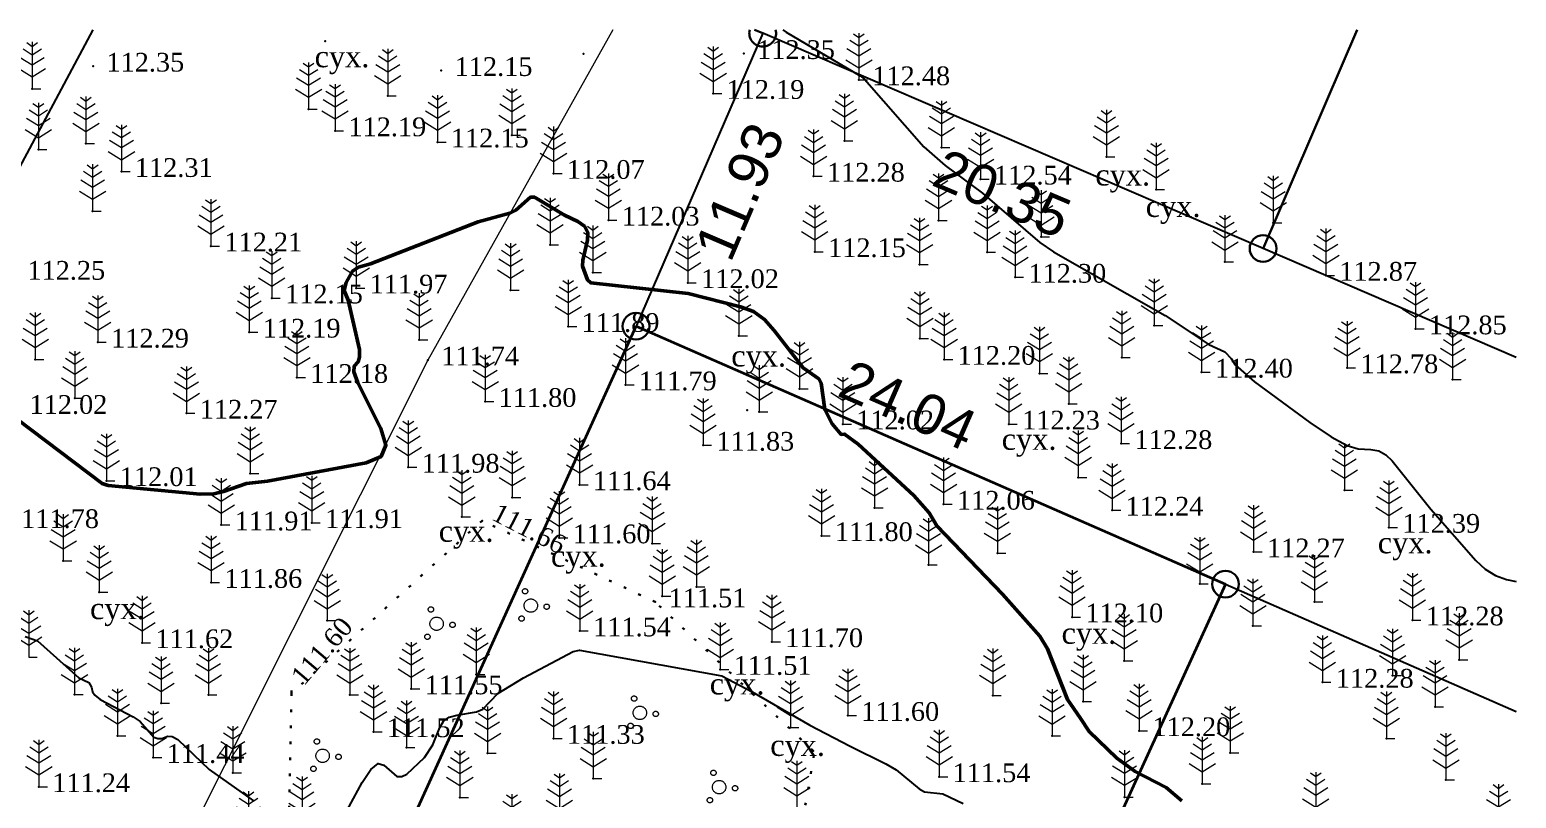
# Model space of a CAD drawing. Header units: millimetres. Extents: x 5405370.7 to 5405459.7, y 5524808.5 to 5524894.1.
# Drawn here: x 5405404.1 to 5405459.7, y 5524865.4 to 5524894.1 of the extents above; entities that cross this region are included whole.
import ezdxf
from ezdxf.enums import TextEntityAlignment as Align

# ---------------------------------------------------------------- set-up
doc = ezdxf.new("R2010")
doc.units = ezdxf.units.MM
doc.linetypes.add('HIDDEN', pattern=[0.5, 0, -0.5])
doc.linetypes.add('суцільна', pattern=[50, 50, 0])
for name, color, linetype, lineweight in [('82323000', 185, 'Сеточный', 20), ('Контур', 7, 'HIDDEN', 30), ('ограждение', 7, 'ZABOR', 20), ('ТОЧКИ', 7, 'Continuous', 30), ('усл. знак', 7, 'суцільна', 20)]:
    doc.layers.add(name, color=color, linetype=linetype, lineweight=lineweight)
for name, color, linetype in [('горизонтали', 42, 'Continuous'), ('Ділянки_Межі', 10, 'Continuous'), ('надписи', 7, 'Continuous'), ('отметки', 7, 'Continuous'), ('промеры', 185, 'Continuous'), ('Растительность', 7, 'Continuous')]:
    doc.layers.add(name, color=color, linetype=linetype)
doc.styles.get("Standard").update_dxf_attribs({"font": 'arial.ttf'})
doc.styles.add('times', font='times.ttf')
doc.linetypes.add('ZABOR', pattern='A,1,-0.1,[132,ltypeshp.shx,S=0.25,R=0,X=-0.1,Y=0],-0.4,1', length=2.5)
doc.linetypes.add('ЗаборДерПр', pattern='A,1,[130,ltypeshp.shx,S=0.25,R=0,X=0,Y=-0.25],1.5', length=2.5)
doc.linetypes.add('Сеточный', pattern='A,2.2,["<",Standard,S=0.5,R=90,X=0,Y=0],2.2,["<",Standard,S=0.5,R=270,X=-0.5,Y=0],0.1', length=4.5)

# ---------------------------------------------------------------- blocks, each defined once
blk = doc.blocks.new('A$C51FE15A3')
at = {"layer": 'Растительность', "color": 94, "lineweight": 0}
for points in [[(-0.201, 1.726), (0, 1.584), (0.201, 1.726)], [(0, 1.75), (0, 0), (0.319, 0)], [(-0.447, 1.172), (0, 0.895), (0.447, 1.172)], [(-0.343, 1.489), (0, 1.267), (0.343, 1.489)], [(-0.493, 0.753), (0, 0.444), (0.493, 0.753)]]:
    blk.add_lwpolyline(points, dxfattribs=at)
blk = doc.blocks.new('A$C72385B22')
at = {"layer": 'усл. знак'}
for centre, radius in [((-0.02, 1.49), 0.25), ((0, 0), 0.625), ((-1.29, -0.64), 0.25), ((1.28, -0.76), 0.25)]:
    blk.add_circle(centre, radius, dxfattribs=at)

msp = doc.modelspace()

# ---------------------------------------------------------------- linework, layer by layer
at = {"layer": '82323000', "color": 7, "elevation": 114.18}
msp.add_lwpolyline([(5405425.906, 5524894.116), (5405418.996, 5524881.77), (5405408.873, 5524861.562), (5405400.188, 5524844.312), (5405393.4, 5524828.577), (5405385.402, 5524808.491)], dxfattribs=at)
at = {"layer": 'горизонтали', "color": 32}
for points in [[(5405432.255, 5524894.116, 112.5), (5405432.377, 5524894.022, 112.5), (5405435.147, 5524892.392, 112.5), (5405435.307, 5524892.272, 112.5), (5405437.527, 5524889.742, 112.5), (5405438.317, 5524889.042, 112.5), (5405439.717, 5524888.002, 112.5), (5405441.857, 5524886.162, 112.5), (5405442.367, 5524885.812, 112.5), (5405446.547, 5524883.432, 112.5), (5405448.177, 5524882.352, 112.5), (5405448.767, 5524882.072, 112.5), (5405449.007, 5524881.822, 112.5), (5405449.157, 5524881.592, 112.5), (5405449.877, 5524880.962, 112.5), (5405451.947, 5524879.432, 112.5), (5405452.737, 5524878.902, 112.5), (5405453.337, 5524878.572, 112.5), (5405453.747, 5524878.452, 112.5), (5405454.227, 5524878.432, 112.5), (5405454.527, 5524878.372, 112.5), (5405454.787, 5524878.232, 112.5), (5405455.017, 5524878.002, 112.5), (5405456.467, 5524876.192, 112.5), (5405458.147, 5524874.282, 112.5), (5405458.497, 5524873.952, 112.5), (5405458.877, 5524873.712, 112.5), (5405459.287, 5524873.572, 112.5), (5405459.658, 5524873.495, 112.5)], [(5405403.947, 5524871.442, 111.5), (5405404.417, 5524871.272, 111.5), (5405405.957, 5524869.892, 111.5), (5405406.327, 5524869.722, 111.5), (5405406.427, 5524869.542, 111.5), (5405406.467, 5524869.372, 111.5), (5405406.557, 5524869.242, 111.5), (5405406.757, 5524869.082, 111.5), (5405407.987, 5524868.442, 111.5), (5405408.247, 5524868.262, 111.5), (5405408.757, 5524867.682, 111.5), (5405408.907, 5524867.622, 111.5), (5405409.057, 5524867.632, 111.5), (5405409.277, 5524867.712, 111.5), (5405409.447, 5524867.702, 111.5), (5405409.657, 5524867.592, 111.5), (5405410.827, 5524866.472, 111.5), (5405412.477, 5524865.302, 111.5)], [(5405415.737, 5524864.482, 111.5), (5405416.547, 5524865.982, 111.5), (5405416.867, 5524866.472, 111.5), (5405417.137, 5524866.692, 111.5), (5405417.357, 5524866.632, 111.5), (5405417.837, 5524866.212, 111.5), (5405418.027, 5524866.202, 111.5), (5405418.207, 5524866.292, 111.5), (5405418.877, 5524866.922, 111.5), (5405419.177, 5524867.392, 111.5), (5405419.447, 5524868.042, 111.5), (5405419.587, 5524868.272, 111.5), (5405419.797, 5524868.422, 111.5), (5405420.077, 5524868.502, 111.5), (5405420.817, 5524868.622, 111.5), (5405421.047, 5524868.722, 111.5), (5405421.617, 5524869.312, 111.5), (5405422.567, 5524869.892, 111.5), (5405424.427, 5524870.882, 111.5), (5405424.657, 5524870.922, 111.5), (5405429.977, 5524869.972, 111.5), (5405431.117, 5524869.372, 111.5), (5405433.267, 5524868.122, 111.5), (5405434.777, 5524867.342, 111.5), (5405436.107, 5524866.682, 111.5), (5405436.497, 5524866.452, 111.5), (5405437.347, 5524865.742, 111.5), (5405437.547, 5524865.632, 111.5), (5405438.237, 5524865.552, 111.5), (5405438.997, 5524865.202, 111.5)]]:
    msp.add_polyline3d(points, dxfattribs=at)
at = {"layer": 'горизонтали', "color": 32, "lineweight": 50}
msp.add_polyline3d([(5405403.667, 5524879.552, 112), (5405406.827, 5524877.162, 112), (5405407.057, 5524877.082, 112), (5405410.487, 5524876.752, 112), (5405410.997, 5524876.772, 112), (5405411.357, 5524876.852, 112), (5405412.217, 5524877.162, 112), (5405413.007, 5524877.242, 112), (5405416.697, 5524877.932, 112), (5405417.247, 5524878.162, 112), (5405417.427, 5524878.592, 112), (5405417.237, 5524879.212, 112), (5405416.377, 5524880.922, 112), (5405416.237, 5524881.332, 112), (5405416.247, 5524881.542, 112), (5405416.387, 5524881.702, 112), (5405416.447, 5524881.872, 112), (5405416.437, 5524882.162, 112), (5405416.017, 5524884.002, 112), (5405415.867, 5524884.372, 112), (5405415.947, 5524884.672, 112), (5405416.177, 5524885.092, 112), (5405416.407, 5524885.242, 112), (5405416.857, 5524885.362, 112), (5405420.877, 5524886.942, 112), (5405422.057, 5524887.262, 112), (5405422.287, 5524887.372, 112), (5405422.827, 5524887.852, 112), (5405422.977, 5524887.862, 112), (5405424.107, 5524887.182, 112), (5405424.597, 5524886.952, 112), (5405424.847, 5524886.772, 112), (5405424.967, 5524886.542, 112), (5405424.957, 5524886.252, 112), (5405424.787, 5524885.502, 112), (5405424.777, 5524885.282, 112), (5405424.957, 5524884.762, 112), (5405425.087, 5524884.652, 112), (5405428.727, 5524884.262, 112), (5405430.677, 5524883.762, 112), (5405431.157, 5524883.582, 112), (5405431.577, 5524883.282, 112), (5405431.937, 5524882.872, 112), (5405433.017, 5524881.482, 112), (5405433.597, 5524881.062, 112), (5405433.687, 5524880.902, 112), (5405433.827, 5524879.922, 112), (5405434.097, 5524879.392, 112), (5405434.437, 5524878.992, 112), (5405434.567, 5524879.002, 112), (5405435.067, 5524878.622, 112), (5405437.147, 5524876.712, 112), (5405437.727, 5524876.062, 112), (5405438.017, 5524875.572, 112), (5405440.467, 5524873.022, 112), (5405441.857, 5524871.452, 112), (5405442.147, 5524870.982, 112), (5405442.887, 5524869.082, 112), (5405443.367, 5524868.402, 112), (5405443.697, 5524867.882, 112), (5405444.737, 5524866.892, 112), (5405445.417, 5524866.392, 112), (5405446.577, 5524865.792, 112), (5405447.167, 5524865.302, 112)], dxfattribs=at)
at = {"layer": 'Ділянки_Межі'}
for points in [[(5405431.196, 5524894.116), (5405431.505, 5524893.983), (5405426.773, 5524883.037), (5405398.65, 5524820.978), (5405395.058, 5524822.036), (5405376.96, 5524838.77)], [(5405376.96, 5524838.77), (5405406.496, 5524894.116)], [(5405453.72, 5524894.116), (5405450.2, 5524885.938), (5405431.505, 5524893.983), (5405431.196, 5524894.116)], [(5405450.2, 5524885.938), (5405453.72, 5524894.116)], [(5405459.658, 5524881.868), (5405450.2, 5524885.938)]]:
    msp.add_lwpolyline(points, dxfattribs=at)
at = {"layer": 'Ділянки_Межі', "lineweight": 25}
msp.add_lwpolyline([(5405459.658, 5524881.868), (5405450.2, 5524885.938), (5405431.505, 5524893.983), (5405426.773, 5524883.037), (5405448.794, 5524873.396), (5405459.658, 5524868.64)], dxfattribs=at)
at = {"layer": 'Ділянки_Межі', "lineweight": 35}
msp.add_lwpolyline([(5405398.65, 5524820.978), (5405426.773, 5524883.037), (5405448.794, 5524873.396), (5405421.901, 5524814.408), (5405420.84, 5524814.44)], close=True, dxfattribs=at)
at = {"layer": 'Ділянки_Межі', "lineweight": 0}
msp.add_lwpolyline([(5405421.901, 5524814.408), (5405448.794, 5524873.396), (5405459.658, 5524868.64)], dxfattribs=at)
at = {"layer": 'Контур', "color": 7, "linetype": 'HIDDEN'}
for points, elevation in [([(5405421.025, 5524875.767), (5405413.902, 5524869.315), (5405413.902, 5524869.493)], 111.426), ([(5405433.387, 5524867.171), (5405427.49, 5524872.728), (5405421.025, 5524875.767)], 111.426), ([(5405413.902, 5524869.315), (5405413.659, 5524857.43), (5405424.125, 5524847.693), (5405422.583, 5524843.766), (5405434.72, 5524833.576), (5405446.951, 5524832.197), (5405449.673, 5524833.49)], 111.426), ([(5405432.486, 5524861.581), (5405433.451, 5524867.171)], 110.314)]:
    msp.add_lwpolyline(points, dxfattribs=dict(at, elevation=elevation))
at = {"layer": 'ограждение', "color": 7, "linetype": 'ЗаборДерПр', "elevation": 107.24}
msp.add_lwpolyline([(5405459.658, 5524822.094), (5405442.321, 5524813.921), (5405421.126, 5524814.275), (5405398.618, 5524820.908), (5405395.605, 5524821.796), (5405376.96, 5524838.77), (5405397.231, 5524876.754), (5405406.496, 5524894.116)], dxfattribs=at)
at = {"layer": 'отметки', "color": 7}
for p in [(5405415.162, 5524893.683, 112.237), (5405424.812, 5524893.215, 112.149), (5405430.798, 5524893.223, 112.346), (5405406.488, 5524892.752, 112.348), (5405419.498, 5524892.588, 112.147), (5405435.1, 5524892.242, 112.485), (5405404.215, 5524891.909, 112.423), (5405429.655, 5524891.733, 112.193), (5405414.542, 5524891.145, 112.288), (5405417.498, 5524891.649, 112.188), (5405415.529, 5524890.336, 112.19), (5405422.135, 5524890.169, 112.078), (5405404.445, 5524889.636, 112.381), (5405406.222, 5524889.866, 112.319), (5405419.357, 5524889.917, 112.147), (5405434.558, 5524889.969, 112.29), (5405438.184, 5524889.711, 112.55), (5405444.348, 5524889.369, 112.811), (5405407.551, 5524888.815, 112.308), (5405423.69, 5524888.743, 112.068), (5405433.407, 5524888.638, 112.278), (5405439.647, 5524888.531, 112.539), (5405446.202, 5524888.14, 112.885), (5405406.474, 5524887.335, 112.388), (5405425.74, 5524886.997, 112.029), (5405438.073, 5524886.991, 112.307), (5405450.579, 5524886.9, 112.999), (5405441.903, 5524886.371, 112.523), (5405410.895, 5524886.031, 112.205), (5405423.561, 5524886.081, 111.933), (5405433.448, 5524885.818, 112.154), (5405439.887, 5524885.797, 112.327), (5405425.159, 5524885.046, 112.025), (5405437.367, 5524885.34, 112.159), (5405448.776, 5524885.439, 112.781), (5405416.322, 5524884.459, 111.972), (5405428.704, 5524884.66, 112.021), (5405440.932, 5524884.862, 112.303), (5405452.545, 5524884.934, 112.873), (5405413.162, 5524884.088, 112.145), (5405422.089, 5524884.383, 111.872), (5405412.327, 5524882.81, 112.194), (5405424.241, 5524883.023, 111.89), (5405446.133, 5524883.056, 112.447), (5405455.893, 5524882.933, 112.847), (5405406.664, 5524882.437, 112.289), (5405418.671, 5524882.525, 111.839), (5405430.614, 5524882.676, 111.939), (5405437.379, 5524882.577, 112.123), (5405404.331, 5524881.793, 112.162), (5405418.996, 5524881.77, 111.736), (5405438.284, 5524881.793, 112.202), (5405444.918, 5524881.86, 112.314), (5405414.104, 5524881.117, 112.183), (5405441.845, 5524881.267, 112.235), (5405447.904, 5524881.315, 112.404), (5405453.336, 5524881.478, 112.775), (5405426.38, 5524880.841, 111.79), (5405432.88, 5524880.698, 111.972), (5405457.28, 5524881.045, 112.749), (5405405.803, 5524880.351, 112.138), (5405421.139, 5524880.22, 111.796), (5405442.937, 5524880.137, 112.258), (5405409.975, 5524879.781, 112.273), (5405430.923, 5524879.893, 111.854), (5405431.378, 5524879.829, 111.868), (5405434.501, 5524879.38, 112.022), (5405440.696, 5524879.375, 112.233), (5405429.277, 5524878.584, 111.825), (5405444.895, 5524878.646, 112.283), (5405406.989, 5524877.261, 112.014), (5405412.36, 5524877.524, 112.02), (5405418.267, 5524877.762, 111.977), (5405443.291, 5524877.386, 112.268), (5405424.663, 5524877.107, 111.642), (5405453.235, 5524876.911, 112.358), (5405422.148, 5524876.632, 111.684), (5405435.686, 5524876.247, 111.833), (5405438.265, 5524876.379, 112.062), (5405444.56, 5524876.156, 112.237), (5405411.281, 5524875.606, 111.906), (5405414.659, 5524875.691, 111.907), (5405420.266, 5524875.906, 111.794), (5405421.025, 5524875.767, 111.664), (5405423.908, 5524875.122, 111.605), (5405433.704, 5524875.205, 111.801), (5405454.901, 5524875.517, 112.391), (5405427.374, 5524874.917, 111.658), (5405440.272, 5524874.552, 112.068), (5405449.846, 5524874.597, 112.272), (5405405.372, 5524874.266, 111.706), (5405437.701, 5524874.114, 111.904), (5405410.897, 5524873.456, 111.864), (5405447.834, 5524873.405, 112.287), (5405406.719, 5524873.097, 111.704), (5405427.753, 5524872.95, 111.591), (5405429.027, 5524873.298, 111.618), (5405427.49, 5524872.728, 111.508), (5405452.114, 5524872.732, 112.228), (5405452.125, 5524872.728, 112.22), (5405415.241, 5524872.031, 111.691), (5405443.061, 5524872.167, 112.103), (5405449.82, 5524871.843, 112.239), (5405455.779, 5524872.054, 112.284), (5405408.32, 5524871.203, 111.623), (5405424.67, 5524871.645, 111.537), (5405431.847, 5524871.24, 111.704), (5405457.524, 5524870.565, 112.27), (5405420.803, 5524870.024, 111.565), (5405429.922, 5524870.207, 111.511), (5405445.012, 5524870.531, 112.142), (5405418.379, 5524869.48, 111.554), (5405452.417, 5524869.726, 112.277), (5405455.039, 5524869.978, 112.247), (5405405.795, 5524869.267, 111.462), (5405409.028, 5524868.944, 111.634), (5405410.799, 5524869.254, 111.605), (5405413.902, 5524869.315, 111.596), (5405416.087, 5524869.256, 111.61), (5405440.101, 5524869.234, 111.782), (5405443.472, 5524869.007, 112.048), (5405434.691, 5524868.485, 111.598), (5405456.622, 5524868.809, 112.331), (5405416.965, 5524867.878, 111.518), (5405432.541, 5524868.041, 111.458), (5405445.566, 5524867.914, 112.202), (5405407.399, 5524867.732, 111.363), (5405418.196, 5524867.294, 111.531), (5405423.692, 5524867.628, 111.329), (5405442.318, 5524867.723, 111.847), (5405454.804, 5524867.627, 112.234), (5405408.739, 5524866.914, 111.438), (5405421.228, 5524867.074, 111.428), (5405433.387, 5524867.171, 111.426), (5405448.971, 5524867.089, 112.138), (5405411.71, 5524866.343, 111.532), (5405425.176, 5524866.127, 111.26), (5405438.101, 5524866.195, 111.54), (5405404.464, 5524865.822, 111.241), (5405447.929, 5524865.936, 112.094), (5405457.031, 5524866.076, 112.256), (5405420.191, 5524865.423, 111.421), (5405445.024, 5524865.434, 111.861)]:
    msp.add_point(p, dxfattribs=at)
at = {"layer": 'ТОЧКИ'}
for centre in [(5405450.2, 5524885.938), (5405426.773, 5524883.037), (5405448.794, 5524873.396)]:
    msp.add_circle(centre, 0.5, dxfattribs=at)
for start, end in [(164.6165, 269.9793), (270.0207, 15.3835)]:
    msp.add_arc((5405431.505, 5524893.983), 0.5, start, end, dxfattribs=at)

# ---------------------------------------------------------------- block references
at = {"layer": 'Растительность', "color": 7}
for p in [(5405435.1, 5524892.242, 112.485), (5405404.215, 5524891.909, 112.423), (5405417.498, 5524891.649, 112.188), (5405429.655, 5524891.733, 112.193), (5405414.542, 5524891.145, 112.288), (5405415.529, 5524890.336, 112.19), (5405422.135, 5524890.169, 112.078), (5405434.558, 5524889.969, 112.29), (5405404.445, 5524889.636, 112.381), (5405406.222, 5524889.866, 112.319), (5405419.357, 5524889.917, 112.147), (5405438.184, 5524889.711, 112.55), (5405444.348, 5524889.369, 112.811), (5405407.551, 5524888.815, 112.308), (5405423.69, 5524888.743, 112.068), (5405433.407, 5524888.638, 112.278), (5405439.647, 5524888.531, 112.539), (5405446.202, 5524888.14, 112.885), (5405406.474, 5524887.335, 112.388), (5405425.74, 5524886.997, 112.029), (5405438.073, 5524886.991, 112.307), (5405450.579, 5524886.9, 112.999), (5405410.895, 5524886.031, 112.205), (5405423.561, 5524886.081, 111.933), (5405441.903, 5524886.371, 112.523), (5405433.448, 5524885.818, 112.154), (5405439.887, 5524885.797, 112.327), (5405425.159, 5524885.046, 112.025), (5405437.367, 5524885.34, 112.159), (5405448.776, 5524885.439, 112.781), (5405452.545, 5524884.934, 112.873), (5405416.322, 5524884.459, 111.972), (5405422.089, 5524884.383, 111.872), (5405428.704, 5524884.66, 112.021), (5405440.932, 5524884.862, 112.303), (5405413.162, 5524884.088, 112.145), (5405412.327, 5524882.81, 112.194), (5405424.241, 5524883.023, 111.89), (5405446.133, 5524883.056, 112.447), (5405455.893, 5524882.933, 112.847), (5405406.664, 5524882.437, 112.289), (5405418.671, 5524882.525, 111.839), (5405430.614, 5524882.676, 111.939), (5405437.379, 5524882.577, 112.123), (5405404.331, 5524881.793, 112.162), (5405438.284, 5524881.793, 112.202), (5405444.918, 5524881.86, 112.314), (5405414.104, 5524881.117, 112.183), (5405441.845, 5524881.267, 112.235), (5405447.904, 5524881.315, 112.404), (5405453.336, 5524881.478, 112.775), (5405457.28, 5524881.045, 112.749), (5405426.38, 5524880.841, 111.79), (5405432.88, 5524880.698, 111.972), (5405405.803, 5524880.351, 112.138), (5405421.139, 5524880.22, 111.796), (5405442.937, 5524880.137, 112.258), (5405409.975, 5524879.781, 112.273), (5405431.378, 5524879.829, 111.868), (5405434.501, 5524879.38, 112.022), (5405440.696, 5524879.375, 112.233), (5405429.277, 5524878.584, 111.825), (5405444.895, 5524878.646, 112.283), (5405418.267, 5524877.762, 111.977), (5405406.989, 5524877.261, 112.014), (5405412.36, 5524877.524, 112.02), (5405443.291, 5524877.386, 112.268), (5405422.148, 5524876.632, 111.684), (5405424.663, 5524877.107, 111.642), (5405453.235, 5524876.911, 112.358), (5405435.686, 5524876.247, 111.833), (5405438.265, 5524876.379, 112.062), (5405444.56, 5524876.156, 112.237), (5405411.281, 5524875.606, 111.906), (5405414.659, 5524875.691, 111.907), (5405420.266, 5524875.906, 111.794), (5405454.901, 5524875.517, 112.391), (5405423.908, 5524875.122, 111.605), (5405433.704, 5524875.205, 111.801), (5405427.374, 5524874.917, 111.658), (5405440.272, 5524874.552, 112.068), (5405449.846, 5524874.597, 112.272), (5405405.372, 5524874.266, 111.706), (5405437.701, 5524874.114, 111.904), (5405410.897, 5524873.456, 111.864), (5405429.027, 5524873.298, 111.618), (5405447.834, 5524873.405, 112.287), (5405406.719, 5524873.097, 111.704), (5405427.753, 5524872.95, 111.591), (5405452.114, 5524872.732, 112.228), (5405443.061, 5524872.167, 112.103), (5405415.241, 5524872.031, 111.691), (5405424.67, 5524871.645, 111.537), (5405449.82, 5524871.843, 112.239), (5405455.779, 5524872.054, 112.284), (5405408.32, 5524871.203, 111.623), (5405431.847, 5524871.24, 111.704), (5405404.087, 5524870.667, 111.452), (5405445.012, 5524870.531, 112.142), (5405457.524, 5524870.565, 112.27), (5405420.803, 5524870.024, 111.565), (5405429.922, 5524870.207, 111.511), (5405455.039, 5524869.978, 112.247), (5405418.379, 5524869.48, 111.554), (5405452.417, 5524869.726, 112.277), (5405405.795, 5524869.267, 111.462), (5405409.028, 5524868.944, 111.634), (5405410.799, 5524869.254, 111.605), (5405416.087, 5524869.256, 111.61), (5405440.101, 5524869.234, 111.782), (5405443.472, 5524869.007, 112.048), (5405434.691, 5524868.485, 111.598), (5405456.622, 5524868.809, 112.331), (5405407.399, 5524867.732, 111.363), (5405416.965, 5524867.878, 111.518), (5405432.541, 5524868.041, 111.458), (5405442.318, 5524867.723, 111.847), (5405445.566, 5524867.914, 112.202), (5405418.196, 5524867.294, 111.531), (5405423.692, 5524867.628, 111.329), (5405454.804, 5524867.627, 112.234), (5405408.739, 5524866.914, 111.438), (5405421.228, 5524867.074, 111.428), (5405448.971, 5524867.089, 112.138), (5405411.71, 5524866.343, 111.532), (5405425.176, 5524866.127, 111.26), (5405438.101, 5524866.195, 111.54), (5405457.031, 5524866.076, 112.256), (5405404.464, 5524865.822, 111.241), (5405447.929, 5524865.936, 112.094), (5405420.191, 5524865.423, 111.421), (5405432.785, 5524865.043, 111.374), (5405445.024, 5524865.434, 111.861), (5405414.295, 5524864.455, 111.54), (5405423.913, 5524864.568, 111.228), (5405452.168, 5524864.619, 112.005), (5405412.296, 5524863.903, 111.389), (5405458.996, 5524864.175, 112.326), (5405422.14, 5524863.796, 111.329)]:
    msp.add_blockref('A$C51FE15A3', p, dxfattribs=at)
at = {"layer": 'усл. знак', "color": 7, "linetype": 'суцільна', "lineweight": 13, "xscale": 0.3999999998750298, "yscale": 0.3999999998750298, "zscale": 0.3999999998750298, "rotation": 265.3647753868261}
for p in [(5405422.842, 5524872.593), (5405419.324, 5524871.914), (5405426.916, 5524868.584), (5405415.065, 5524866.98), (5405429.879, 5524865.808)]:
    msp.add_blockref('A$C72385B22', p, dxfattribs=at)

# ---------------------------------------------------------------- texts
at = {"layer": 'надписи', "color": 7, "style": 'times'}
for p in [(5405414.766, 5524893.514, 111.861), (5405443.931, 5524889.093, 111.861), (5405445.816, 5524887.919, 111.861), (5405430.331, 5524882.329, 111.861), (5405440.435, 5524879.216, 111.861), (5405419.404, 5524875.778, 111.861), (5405454.484, 5524875.348, 111.861), (5405423.595, 5524874.849, 111.861), (5405406.375, 5524872.887, 111.861), (5405442.67, 5524871.966, 111.861), (5405429.527, 5524870.072, 111.861), (5405431.786, 5524867.776, 111.861)]:
    msp.add_text('сух.', height=0.8, dxfattribs=at).set_placement(p, align=Align.TOP_LEFT)
at = {"layer": 'отметки', "color": 7, "style": 'times'}
for s, p in [('112.35', (5405431.298, 5524893.723, 112.346)), ('112.35', (5405406.988, 5524893.252, 112.348)), ('112.15', (5405419.998, 5524893.088, 112.147)), ('112.19', (5405430.155, 5524892.233, 112.193)), ('112.48', (5405435.6, 5524892.742, 112.485)), ('112.19', (5405416.029, 5524890.836, 112.19)), ('112.15', (5405419.857, 5524890.417, 112.147)), ('112.31', (5405408.051, 5524889.315, 112.308)), ('112.07', (5405424.19, 5524889.243, 112.068)), ('112.28', (5405433.907, 5524889.138, 112.278)), ('112.54', (5405440.147, 5524889.031, 112.539)), ('112.03', (5405426.24, 5524887.497, 112.029)), ('112.21', (5405411.395, 5524886.531, 112.205)), ('112.15', (5405433.948, 5524886.318, 112.154)), ('112.25', (5405404.036, 5524885.473, 112.246)), ('112.02', (5405429.204, 5524885.16, 112.021)), ('112.30', (5405441.432, 5524885.362, 112.303)), ('112.87', (5405453.045, 5524885.434, 112.873)), ('112.15', (5405413.662, 5524884.588, 112.145)), ('111.97', (5405416.822, 5524884.959, 111.972)), ('111.89', (5405424.741, 5524883.523, 111.89)), ('112.85', (5405456.393, 5524883.433, 112.847)), ('112.29', (5405407.164, 5524882.937, 112.289)), ('112.19', (5405412.827, 5524883.31, 112.194)), ('111.74', (5405419.496, 5524882.27, 111.736)), ('112.20', (5405438.784, 5524882.293, 112.202)), ('112.40', (5405448.404, 5524881.815, 112.404)), ('112.78', (5405453.836, 5524881.978, 112.775)), ('112.18', (5405414.604, 5524881.617, 112.183)), ('111.79', (5405426.88, 5524881.341, 111.79)), ('111.80', (5405421.639, 5524880.72, 111.796)), ('112.02', (5405404.116, 5524880.46, 112.021)), ('112.27', (5405410.475, 5524880.281, 112.273)), ('112.02', (5405435.001, 5524879.88, 112.022)), ('112.23', (5405441.196, 5524879.875, 112.233)), ('111.83', (5405429.777, 5524879.084, 111.825)), ('112.28', (5405445.395, 5524879.146, 112.283)), ('111.98', (5405418.767, 5524878.262, 111.977)), ('112.01', (5405407.489, 5524877.761, 112.014)), ('111.64', (5405425.163, 5524877.607, 111.642)), ('112.06', (5405438.765, 5524876.879, 112.062)), ('111.78', (5405403.802, 5524876.191, 111.777)), ('111.91', (5405415.159, 5524876.191, 111.907)), ('112.24', (5405445.06, 5524876.656, 112.237)), ('111.91', (5405411.781, 5524876.106, 111.906)), ('111.60', (5405424.408, 5524875.622, 111.605)), ('111.80', (5405434.204, 5524875.705, 111.801)), ('112.39', (5405455.401, 5524876.017, 112.391)), ('112.27', (5405450.346, 5524875.097, 112.272)), ('111.86', (5405411.397, 5524873.956, 111.864)), ('111.51', (5405427.99, 5524873.228, 111.508)), ('112.10', (5405443.561, 5524872.667, 112.103)), ('112.28', (5405456.279, 5524872.554, 112.284)), ('111.62', (5405408.82, 5524871.703, 111.623)), ('111.54', (5405425.17, 5524872.145, 111.537)), ('111.70', (5405432.347, 5524871.74, 111.704)), ('111.51', (5405430.422, 5524870.707, 111.511)), ('112.28', (5405452.917, 5524870.226, 112.277)), ('111.55', (5405418.879, 5524869.98, 111.554)), ('111.60', (5405435.191, 5524868.985, 111.598)), ('111.52', (5405417.465, 5524868.378, 111.518)), ('112.20', (5405446.066, 5524868.414, 112.202)), ('111.33', (5405424.192, 5524868.128, 111.329)), ('111.44', (5405409.239, 5524867.414, 111.438)), ('111.54', (5405438.601, 5524866.695, 111.54)), ('111.24', (5405404.964, 5524866.322, 111.241))]:
    msp.add_text(s, height=0.7, dxfattribs=at).set_placement(p, align=Align.TOP_LEFT)
for s, rotation, p in [('111.66', 332.6894, (5405421.652, 5524876.452, 111.664)), ('111.60', 49.6405, (5405413.825, 5524870.014, 111.596))]:
    msp.add_text(s, height=0.7, rotation=rotation, dxfattribs=at).set_placement(p, align=Align.TOP_LEFT)
at = {"layer": 'промеры', "char_height": 1.5, "attachment_point": 1}
for s, insert, rotation in [('11.93', (5405428.923, 5524885.961), 66.8526), ('20.35', (5405438.339, 5524889.709), 337.0381), ('24.04', (5405434.835, 5524881.829), 336.3558)]:
    msp.add_mtext(s, dxfattribs=dict(at, insert=insert, rotation=rotation))

doc.saveas('drawing.dxf')
